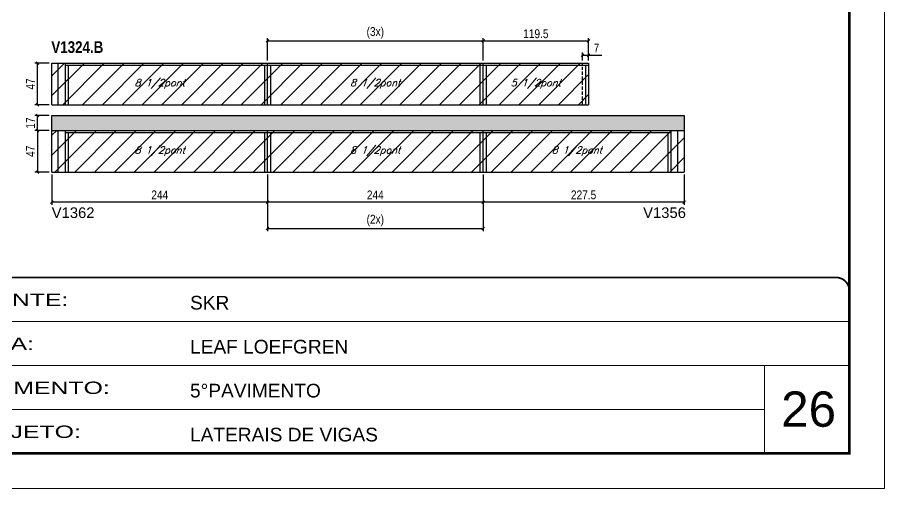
# Model space of a CAD drawing. Extents: x 3309 to 10384, y -2522 to 14608.
# Drawn here: x 5411 to 6393, y 6666 to 7200 of the extents above; entities that cross this region are included whole.
import ezdxf

# ---------------------------------------------------------------- set-up
doc = ezdxf.new("R2010")
doc.units = 0
for name, pattern in [('CONTINUO', [0]), ('DASHED', [0.75, 0.5, -0.25]), ('HIDDEN', [0.375, 0.25, -0.125])]:
    doc.linetypes.add(name, pattern=pattern)
for name, color, linetype in [('5', 5, 'Continuous'), ('COTA', 241, 'Continuous'), ('NOMENCLATURA', 7, 'Continuous'), ('Painéis', 200, 'Continuous'), ('SARR_2.2x7', 40, 'Continuous'), ('SARR_3.5x7', 81, 'Continuous'), ('texto', 7, 'Continuous')]:
    doc.layers.add(name, color=color, linetype=linetype)
for name, color, linetype, lineweight in [('CARIMBO', 255, 'Continuous', 9), ('Folhas', 255, 'Continuous', 9), ('Hachura', 251, 'Continuous', 9), ('SARRAFO DE PRESSAO', 251, 'DASHED', 9)]:
    doc.layers.add(name, color=color, linetype=linetype, lineweight=lineweight)
doc.styles.add('ARIAL', font='arial.ttf')
doc.styles.add('COTA TECNICA', font='techl___.ttf', dxfattribs={"height": 10})
doc.styles.add('Romans', font='romans.shx')
doc.styles.get("Standard").update_dxf_attribs({"font": 'arial.ttf'})
doc.styles.add('TECNICA', font='techb___.ttf', dxfattribs={"height": 10})
doc.styles.add('Tecnologia', font='')
doc.styles.get('Tecnologia').set_extended_font_data('Forgotten Futurist')
doc.dimstyles.new('PAINEL', dxfattribs={"dimtxt": 10, "dimasz": 3, "dimexe": 3, "dimexo": 3, "dimgap": 3, "dimtad": 1, "dimdec": 1, "dimzin": 12, "dimdsep": 46, "dimtxsty": 'COTA TECNICA', "dimblk1": 'OBLIQUE', "dimblk2": 'OBLIQUE', "dimsah": 1, "dimcen": 0.9, "dimclrd": 4, "dimclre": 4, "dimclrt": 240, "dimadec": 1, "dimazin": 3, "dimtfac": 1, "dimtdec": 1, "dimtmove": 0, "dimatfit": 3, "dimfxl": 1, "dimtolj": 1, "dimtzin": 12, "dimarcsym": 0})

# ---------------------------------------------------------------- blocks, each defined once
blk = doc.blocks.new('9999999999')
at = {"color": 30, "linetype": 'CONTINUO'}
for p, q in [((98564.56, 34379.64), (99583.98, 34379.64)), ((98564.56, 34329.83), (99487.98, 34329.83)), ((99583.98, 34329.83), (99487.98, 34329.83)), ((99487.98, 34329.83), (99487.98, 34230.21)), ((98564.56, 34280.02), (99487.98, 34280.02))]:
    blk.add_line(p, q, dxfattribs=at)
at = {"color": 30, "linetype": 'CONTINUO', "const_width": 2}
blk.add_lwpolyline([(99583.98, 34230.21), (99583.98, 34414.45, 0.414214), (99568.98, 34429.45), (98228.98, 34429.45, 0.414214), (98213.98, 34414.45), (98213.98, 34245.21, 0.414214), (98228.98, 34230.21), (99583.98, 34230.21)], format="xyb", dxfattribs=at)
at = {"layer": 'Folhas'}
blk.add_lwpolyline([(98138.98, 34190.21), (99623.98, 34190.21), (99623.98, 35240.21), (98138.98, 35240.21)], close=True, dxfattribs=at)
at = {"layer": 'Folhas', "color": 30, "const_width": 3}
blk.add_lwpolyline([(98213.98, 34230.21), (99583.98, 34230.21), (99583.98, 35200.21), (98213.98, 35200.21)], close=True, dxfattribs=at)
at = {"color": 7, "linetype": 'Continuous', "ltscale": 5, "style": 'ARIAL'}
for s, height, p in [('SKR', 15.483, (98837.68, 34393.13)), ('LEAF LOEFGREN', 15.4829, (98837.68, 34343.32)), ('5°PAVIMENTO', 15.4829, (98837.68, 34293.51)), ('LATERAIS DE VIGAS', 15.4829, (98837.68, 34243.7))]:
    blk.add_text(s, height=height, dxfattribs=at).set_placement(p)
at = {"layer": 'Folhas', "color": 7, "style": 'Tecnologia', "width": 1.5}
for s, p in [('CLIENTE:', (98573.65, 34397.17)), ('OBRA:', (98573.65, 34347.31)), ('PAVIMENTO:', (98573.65, 34297.5)), ('PROJETO:', (98573.65, 34247.69))]:
    blk.add_text(s, height=14, dxfattribs=at).set_placement(p)
blk = doc.blocks.new('_Oblique')
at = {"color": 0, "linetype": 'ByBlock', "lineweight": -2}
blk.add_line((-0.5, -0.5), (0.5, 0.5), dxfattribs=at)
blk = doc.blocks.new('*D732')
at = {"layer": 'COTA', "color": 4, "lineweight": -2, "transparency": 16777216}
for p, q in [((5938.31, 7022.12), (5938.31, 6988.07)), ((6165.81, 7022.12), (6165.81, 6988.07)), ((6165.81, 6991.07), (5938.31, 6991.07))]:
    blk.add_line(p, q, dxfattribs=at)
at = {"layer": 'Defpoints', "color": 0, "transparency": 16777216}
for p in [(5938.31, 7025.12), (6165.81, 7025.12), (5938.31, 6991.07)]:
    blk.add_point(p, dxfattribs=at)
at = {"layer": 'COTA', "color": 4, "lineweight": -2, "transparency": 16777216, "xscale": 3, "yscale": 3, "zscale": 3, "rotation": 180}
blk.add_blockref('_Oblique', (5938.31, 6991.07), dxfattribs=at)
at = {"layer": 'COTA', "color": 4, "lineweight": -2, "transparency": 16777216, "xscale": 3, "yscale": 3, "zscale": 3}
blk.add_blockref('_Oblique', (6165.81, 6991.07), dxfattribs=at)
at = {"layer": 'COTA', "color": 240, "transparency": 16777216, "insert": (6052.06, 6999.18), "char_height": 10, "attachment_point": 5, "style": 'COTA TECNICA'}
blk.add_mtext('\\A1;227.5', dxfattribs=at)
blk = doc.blocks.new('*D733')
at = {"layer": 'COTA', "color": 4, "lineweight": -2, "transparency": 16777216}
for p, q in [((5450.31, 7022.12), (5450.31, 6988.07)), ((5694.31, 7022.12), (5694.31, 6988.07)), ((5694.31, 6991.07), (5450.31, 6991.07))]:
    blk.add_line(p, q, dxfattribs=at)
at = {"layer": 'Defpoints', "color": 0, "transparency": 16777216}
for p in [(5450.31, 7025.12), (5694.31, 7025.12), (5450.31, 6991.07)]:
    blk.add_point(p, dxfattribs=at)
at = {"layer": 'COTA', "color": 4, "lineweight": -2, "transparency": 16777216, "xscale": 3, "yscale": 3, "zscale": 3, "rotation": 180}
blk.add_blockref('_Oblique', (5450.31, 6991.07), dxfattribs=at)
at = {"layer": 'COTA', "color": 4, "lineweight": -2, "transparency": 16777216, "xscale": 3, "yscale": 3, "zscale": 3}
blk.add_blockref('_Oblique', (5694.31, 6991.07), dxfattribs=at)
at = {"layer": 'COTA', "color": 240, "transparency": 16777216, "insert": (5572.31, 6999.15), "char_height": 10, "attachment_point": 5, "style": 'COTA TECNICA'}
blk.add_mtext('\\A1;244', dxfattribs=at)
blk = doc.blocks.new('*D734')
at = {"layer": 'COTA', "color": 4, "lineweight": -2, "transparency": 16777216}
for p, q in [((5694.31, 7022.12), (5694.31, 6988.07)), ((5938.31, 7022.12), (5938.31, 6988.07)), ((5938.31, 6991.07), (5694.31, 6991.07))]:
    blk.add_line(p, q, dxfattribs=at)
at = {"layer": 'Defpoints', "color": 0, "transparency": 16777216}
for p in [(5694.31, 7025.12), (5938.31, 7025.12), (5694.31, 6991.07)]:
    blk.add_point(p, dxfattribs=at)
at = {"layer": 'COTA', "color": 4, "lineweight": -2, "transparency": 16777216, "xscale": 3, "yscale": 3, "zscale": 3, "rotation": 180}
blk.add_blockref('_Oblique', (5694.31, 6991.07), dxfattribs=at)
at = {"layer": 'COTA', "color": 4, "lineweight": -2, "transparency": 16777216, "xscale": 3, "yscale": 3, "zscale": 3}
blk.add_blockref('_Oblique', (5938.31, 6991.07), dxfattribs=at)
at = {"layer": 'COTA', "color": 240, "transparency": 16777216, "insert": (5816.31, 6999.15), "char_height": 10, "attachment_point": 5, "style": 'COTA TECNICA'}
blk.add_mtext('\\A1;244', dxfattribs=at)
blk = doc.blocks.new('*D735')
at = {"layer": 'COTA', "color": 4, "lineweight": -2, "transparency": 16777216}
for p, q in [((5694.31, 7022.12), (5694.31, 6957.97)), ((5938.31, 7022.12), (5938.31, 6957.97)), ((5694.31, 6960.97), (5938.31, 6960.97))]:
    blk.add_line(p, q, dxfattribs=at)
at = {"layer": 'Defpoints', "color": 0, "transparency": 16777216}
for p in [(5694.31, 7025.12), (5938.31, 7025.12), (5938.31, 6960.97)]:
    blk.add_point(p, dxfattribs=at)
at = {"layer": 'COTA', "color": 4, "lineweight": -2, "transparency": 16777216, "xscale": 3, "yscale": 3, "zscale": 3, "rotation": 180}
blk.add_blockref('_Oblique', (5694.31, 6960.97), dxfattribs=at)
at = {"layer": 'COTA', "color": 4, "lineweight": -2, "transparency": 16777216, "xscale": 3, "yscale": 3, "zscale": 3}
blk.add_blockref('_Oblique', (5938.31, 6960.97), dxfattribs=at)
at = {"layer": 'COTA', "color": 240, "transparency": 16777216, "insert": (5816.31, 6970.19), "char_height": 10, "attachment_point": 5, "style": 'COTA TECNICA'}
blk.add_mtext('\\A1;(2x)', dxfattribs=at)
blk = doc.blocks.new('*D736')
at = {"layer": 'COTA', "color": 4, "lineweight": -2, "transparency": 16777216}
for p, q in [((5694.31, 7151.32), (5694.31, 7176.58)), ((5694.31, 7173.58), (5938.31, 7173.58)), ((5938.31, 7151.32), (5938.31, 7176.58))]:
    blk.add_line(p, q, dxfattribs=at)
at = {"layer": 'Defpoints', "color": 0, "transparency": 16777216}
for p in [(5938.31, 7173.58), (5694.31, 7148.32), (5938.31, 7148.32)]:
    blk.add_point(p, dxfattribs=at)
at = {"layer": 'COTA', "color": 4, "lineweight": -2, "transparency": 16777216, "xscale": 3, "yscale": 3, "zscale": 3, "rotation": 180}
blk.add_blockref('_Oblique', (5694.31, 7173.58), dxfattribs=at)
at = {"layer": 'COTA', "color": 4, "lineweight": -2, "transparency": 16777216, "xscale": 3, "yscale": 3, "zscale": 3}
blk.add_blockref('_Oblique', (5938.31, 7173.58), dxfattribs=at)
at = {"layer": 'COTA', "color": 240, "transparency": 16777216, "insert": (5816.31, 7182.8), "char_height": 10, "attachment_point": 5, "style": 'COTA TECNICA'}
blk.add_mtext('\\A1;(3x)', dxfattribs=at)
blk = doc.blocks.new('*D737')
at = {"layer": 'COTA', "color": 4, "lineweight": -2, "transparency": 16777216}
for p, q in [((5938.31, 7151.32), (5938.31, 7176.58)), ((5938.31, 7173.58), (6057.81, 7173.58)), ((6057.81, 7151.32), (6057.81, 7176.58))]:
    blk.add_line(p, q, dxfattribs=at)
at = {"layer": 'Defpoints', "color": 0, "transparency": 16777216}
for p in [(6057.81, 7173.58), (5938.31, 7148.32), (6057.81, 7148.32)]:
    blk.add_point(p, dxfattribs=at)
at = {"layer": 'COTA', "color": 4, "lineweight": -2, "transparency": 16777216, "xscale": 3, "yscale": 3, "zscale": 3, "rotation": 180}
blk.add_blockref('_Oblique', (5938.31, 7173.58), dxfattribs=at)
at = {"layer": 'COTA', "color": 4, "lineweight": -2, "transparency": 16777216, "xscale": 3, "yscale": 3, "zscale": 3}
blk.add_blockref('_Oblique', (6057.81, 7173.58), dxfattribs=at)
at = {"layer": 'COTA', "color": 240, "transparency": 16777216, "insert": (5998.06, 7181.72), "char_height": 10, "attachment_point": 5, "style": 'COTA TECNICA'}
blk.add_mtext('\\A1;119.5', dxfattribs=at)
blk = doc.blocks.new('*D738')
at = {"layer": 'COTA', "color": 4, "lineweight": -2, "transparency": 16777216}
for p, q in [((6050.81, 7151.32), (6050.81, 7160.53)), ((6050.81, 7157.53), (6057.81, 7157.53)), ((6057.81, 7151.32), (6057.81, 7160.53)), ((6057.81, 7157.53), (6072.54, 7157.53))]:
    blk.add_line(p, q, dxfattribs=at)
at = {"layer": 'Defpoints', "color": 0, "transparency": 16777216}
for p in [(6057.81, 7157.53), (6050.81, 7148.32), (6057.81, 7148.32)]:
    blk.add_point(p, dxfattribs=at)
at = {"layer": 'COTA', "color": 4, "lineweight": -2, "transparency": 16777216, "xscale": 3, "yscale": 3, "zscale": 3, "rotation": 180}
blk.add_blockref('_Oblique', (6050.81, 7157.53), dxfattribs=at)
at = {"layer": 'COTA', "color": 4, "lineweight": -2, "transparency": 16777216, "xscale": 3, "yscale": 3, "zscale": 3}
blk.add_blockref('_Oblique', (6057.81, 7157.53), dxfattribs=at)
at = {"layer": 'COTA', "color": 240, "transparency": 16777216, "insert": (6066.68, 7165.6), "char_height": 10, "attachment_point": 5, "style": 'COTA TECNICA'}
blk.add_mtext('\\A1;7', dxfattribs=at)
blk = doc.blocks.new('*D739')
at = {"layer": 'COTA', "color": 4, "lineweight": -2, "transparency": 16777216}
for p, q in [((5447.31, 7072.12), (5430.99, 7072.12)), ((5433.99, 7072.12), (5433.99, 7025.12)), ((5447.31, 7025.12), (5430.99, 7025.12))]:
    blk.add_line(p, q, dxfattribs=at)
at = {"layer": 'Defpoints', "color": 0, "transparency": 16777216}
for p in [(5450.31, 7072.12), (5433.99, 7025.12), (5450.31, 7025.12)]:
    blk.add_point(p, dxfattribs=at)
at = {"layer": 'COTA', "color": 4, "lineweight": -2, "transparency": 16777216, "xscale": 3, "yscale": 3, "zscale": 3}
for p, rotation in [((5433.99, 7072.12), 90), ((5433.99, 7025.12), 270)]:
    blk.add_blockref('_Oblique', p, dxfattribs=dict(at, rotation=rotation))
at = {"layer": 'COTA', "color": 240, "transparency": 16777216, "insert": (5425.91, 7048.62), "char_height": 10, "attachment_point": 5, "rotation": 90, "style": 'COTA TECNICA'}
blk.add_mtext('\\A1;47', dxfattribs=at)
blk = doc.blocks.new('*D740')
at = {"layer": 'COTA', "color": 4, "lineweight": -2, "transparency": 16777216}
for p, q in [((5447.31, 7089.12), (5430.99, 7089.12)), ((5433.99, 7072.12), (5433.99, 7089.12)), ((5447.31, 7072.12), (5430.99, 7072.12))]:
    blk.add_line(p, q, dxfattribs=at)
at = {"layer": 'Defpoints', "color": 0, "transparency": 16777216}
for p in [(5433.99, 7089.12), (5450.31, 7089.12), (5450.31, 7072.12)]:
    blk.add_point(p, dxfattribs=at)
at = {"layer": 'COTA', "color": 4, "lineweight": -2, "transparency": 16777216, "xscale": 3, "yscale": 3, "zscale": 3}
for p, rotation in [((5433.99, 7089.12), 90), ((5433.99, 7072.12), 270)]:
    blk.add_blockref('_Oblique', p, dxfattribs=dict(at, rotation=rotation))
at = {"layer": 'COTA', "color": 240, "transparency": 16777216, "insert": (5425.91, 7080.62), "char_height": 10, "attachment_point": 5, "rotation": 90, "style": 'COTA TECNICA'}
blk.add_mtext('\\A1;17', dxfattribs=at)
blk = doc.blocks.new('*D741')
at = {"layer": 'COTA', "color": 4, "lineweight": -2, "transparency": 16777216}
for p, q in [((5447.31, 7148.32), (5430.99, 7148.32)), ((5433.99, 7101.32), (5433.99, 7148.32)), ((5447.31, 7101.32), (5430.99, 7101.32))]:
    blk.add_line(p, q, dxfattribs=at)
at = {"layer": 'Defpoints', "color": 0, "transparency": 16777216}
for p in [(5433.99, 7148.32), (5450.31, 7148.32), (5450.31, 7101.32)]:
    blk.add_point(p, dxfattribs=at)
at = {"layer": 'COTA', "color": 4, "lineweight": -2, "transparency": 16777216, "xscale": 3, "yscale": 3, "zscale": 3}
for p, rotation in [((5433.99, 7148.32), 90), ((5433.99, 7101.32), 270)]:
    blk.add_blockref('_Oblique', p, dxfattribs=dict(at, rotation=rotation))
at = {"layer": 'COTA', "color": 240, "transparency": 16777216, "insert": (5425.91, 7124.82), "char_height": 10, "attachment_point": 5, "rotation": 90, "style": 'COTA TECNICA'}
blk.add_mtext('\\A1;47', dxfattribs=at)

msp = doc.modelspace()

# ---------------------------------------------------------------- hatches: boundary and pattern name
at = {"layer": 'COTA'}
h = msp.add_hatch(dxfattribs=at)
h.set_pattern_fill('AR-CONC', color=256, scale=0.03)
h.set_pattern_definition([(50, (93.032, 0), (5.46554, -0.4781726), [0.5715, -6.2865]), (355, (93.032, 0), (-1.0573026, 5.7317054), [0.4572, -5.0292175]), (100.451445, (93.4876, -0.04), (4.4082374, 5.2535326), [0.4857003, -5.3427073]), (46.1842, (93.032, 1.524), (8.132371, -1.26127), [0.85725, -9.42975]), (96.63556, (93.71, 1.419), (7.122124, 7.422784), [0.728551, -8.014068]), (351.18415, (93.032, 1.524), (7.122124, 7.422784), [0.685799, -7.543792]), (21, (93.794, 1.143), (4.5484317, -3.067956), [0.5715, -6.2865]), (326, (93.794, 1.143), (1.854061, 5.525639), [0.4572, -5.0292]), (71.451445, (94.173, 0.8873), (6.4024926, 2.457683), [0.4857003, -5.342698]), (37.5, (93.0322, 0), (0.0926581, 2.53665117), [0, -4.96824, 0, -5.1054, 0, -5.04825]), (7.5, (93.0322, 0), (2.0045899, 3.00541724), [0, -2.91084, 0, -4.85394, 0, -1.92405]), (327.5, (91.333, 0), (4.06771786, -0.1718623), [0, -1.905, 0, -5.9436, 0, -7.8867]), (317.5, (90.571, 0), (4.4438754, 0.7627947), [0, -2.4765, 0, -3.94716, 0, -5.6007])])
h.paths.add_polyline_path([(5450.31, 7089.12), (5450.31, 7072.12), (6165.81, 7072.12), (6165.81, 7089.12)])
at = {"layer": 'Hachura', "linetype": 'ByBlock'}
h = msp.add_hatch(dxfattribs=at)
h.set_pattern_fill('ANSI31', color=256, scale=5)
h.paths.add_polyline_path([(5694.31, 7148.32), (5450.31, 7148.32), (5450.31, 7101.32), (5694.31, 7101.32)])
h.paths.add_polyline_path([(5938.31, 7148.32), (5694.31, 7148.32), (5694.31, 7101.32), (5938.31, 7101.32)])
h.paths.add_polyline_path([(6057.81, 7148.32), (5938.31, 7148.32), (5938.31, 7101.32), (6057.81, 7101.32)])
h.paths.add_polyline_path([(6165.81, 7072.12), (5938.31, 7072.12), (5938.31, 7025.12), (6165.81, 7025.12)])
h.paths.add_polyline_path([(5938.31, 7072.12), (5694.31, 7072.12), (5694.31, 7025.12), (5938.31, 7025.12)])
h.paths.add_polyline_path([(5694.31, 7072.12), (5450.31, 7072.12), (5450.31, 7025.12), (5694.31, 7025.12)])

# ---------------------------------------------------------------- linework, layer by layer
at = {"layer": 'COTA'}
for p, q in [((5450.31, 7072.12), (5450.31, 7089.12)), ((5450.31, 7089.12), (6165.81, 7089.12)), ((6165.81, 7089.12), (6165.81, 7072.12))]:
    msp.add_line(p, q, dxfattribs=at)
at = {"layer": 'Painéis', "linetype": 'ByBlock'}
for p, q in [((5450.31, 7148.32), (6057.81, 7148.32)), ((5450.31, 7101.32), (5450.31, 7148.32)), ((5694.31, 7101.32), (5694.31, 7148.32)), ((5938.31, 7101.32), (5938.31, 7148.32)), ((6057.81, 7148.32), (6057.81, 7101.32)), ((5450.31, 7101.32), (6057.81, 7101.32)), ((5450.31, 7025.12), (5450.31, 7072.12)), ((5450.31, 7072.12), (6165.81, 7072.12)), ((5694.31, 7025.12), (5694.31, 7072.12)), ((5938.31, 7025.12), (5938.31, 7072.12)), ((6165.81, 7072.12), (6165.81, 7025.12)), ((5450.31, 7025.12), (6165.81, 7025.12))]:
    msp.add_line(p, q, dxfattribs=at)
at = {"layer": 'SARR_2.2x7', "linetype": 'Continuous'}
for p, q in [((5457.31, 7101.32), (5457.31, 7148.32)), ((5465.31, 7146.12), (5694.31, 7146.12)), ((5694.31, 7146.12), (5938.31, 7146.12)), ((5938.31, 7146.12), (6057.81, 7146.12)), ((5457.31, 7025.12), (5457.31, 7072.12)), ((5465.31, 7069.92), (5694.31, 7069.92)), ((5694.31, 7069.92), (5938.31, 7069.92)), ((5938.31, 7069.92), (6150.81, 7069.92)), ((6158.81, 7025.12), (6158.81, 7072.12))]:
    msp.add_line(p, q, dxfattribs=at)
at = {"layer": 'SARR_2.2x7', "linetype": 'HIDDEN', "ltscale": 15}
msp.add_line((6050.81, 7101.32), (6050.81, 7148.32), dxfattribs=at)
at = {"layer": 'SARR_3.5x7'}
for p, q in [((5465.31, 7148.32), (5465.31, 7101.32)), ((5468.81, 7146.12), (5468.81, 7101.32)), ((5690.81, 7146.12), (5690.81, 7101.32)), ((5697.81, 7146.12), (5697.81, 7101.32)), ((5934.81, 7146.12), (5934.81, 7101.32)), ((5941.81, 7146.12), (5941.81, 7101.32)), ((6054.31, 7146.12), (6054.31, 7101.32)), ((5465.31, 7072.12), (5465.31, 7025.12)), ((5468.81, 7069.92), (5468.81, 7025.12)), ((5690.81, 7069.92), (5690.81, 7025.12)), ((5697.81, 7069.92), (5697.81, 7025.12)), ((5934.81, 7069.92), (5934.81, 7025.12)), ((5941.81, 7069.92), (5941.81, 7025.12)), ((6147.31, 7069.92), (6147.31, 7025.12)), ((6150.81, 7072.12), (6150.81, 7025.12))]:
    msp.add_line(p, q, dxfattribs=at)

# ---------------------------------------------------------------- block references
at = {"layer": 'SARRAFO DE PRESSAO', "color": 6, "linetype": 'ByBlock'}
msp.add_blockref('9999999999', (-93231.11, -27523.8), dxfattribs=at)

# ---------------------------------------------------------------- texts
at = {"layer": '5', "linetype": 'Continuous'}
for s, p in [('V1362', (5450.01, 6973.06)), ('V1356', (6119.47, 6973.06))]:
    msp.add_text(s, height=12, rotation=359.99996, dxfattribs=at).set_placement(p)
at = {"layer": 'CARIMBO', "style": 'ARIAL'}
msp.add_text('26', height=40, dxfattribs=at).set_placement((6275.73, 6736.55))
at = {"layer": 'NOMENCLATURA', "style": 'TECNICA'}
msp.add_text('V1324.B', height=13.2, dxfattribs=at).set_placement((5449.59, 7160))
at = {"layer": 'texto', "color": 2, "char_height": 8, "attachment_point": 5, "style": 'Romans'}
for s, insert in [('{\\Q19;\\C256;8 1/2pont}', (5572.31, 7124.89)), ('{\\Q19;\\C256;8 1/2pont}', (5816.31, 7124.89)), ('{\\Q19;\\C256;5 1/2pont}', (5998.06, 7124.89)), ('{\\Q19;\\C256;8 1/2pont}', (5572.31, 7048.69)), ('{\\Q19;\\C256;8 1/2pont}', (5816.31, 7048.69)), ('{\\Q19;\\C256;8 1/2pont}', (6044.56, 7048.69))]:
    msp.add_mtext(s, dxfattribs=dict(at, insert=insert))

# ---------------------------------------------------------------- dimensions: what is measured, and where the dimension line sits
at = {"layer": 'COTA'}
for base, p1, p2, text, picture, middle in [((5938.31, 7173.58), (5694.31, 7148.32), (5938.31, 7148.32), '(3x)', '*D736', (5816.31, 7182.8)), ((5938.31, 6960.97), (5694.31, 7025.12), (5938.31, 7025.12), '(2x)', '*D735', (5816.31, 6970.19))]:
    dim = msp.add_linear_dim(base=base, p1=p1, p2=p2, text=text, dimstyle='PAINEL', dxfattribs=at)
    dim.commit()
    dim.dimension.update_dxf_attribs({"geometry": picture, "text_midpoint": middle})
for base, p1, picture, middle in [((6057.81, 7173.58), (5938.31, 7148.32), '*D737', (5998.06, 7181.72)), ((6057.81, 7157.53), (6050.81, 7148.32), '*D738', (6066.68, 7165.6))]:
    dim = msp.add_linear_dim(base=base, p1=p1, p2=(6057.81, 7148.32), dimstyle='PAINEL', dxfattribs=at)
    dim.commit()
    dim.dimension.update_dxf_attribs({"geometry": picture, "text_midpoint": middle})
for base, p1, p2, angle, picture, middle in [((5433.99, 7148.32), (5450.31, 7101.32), (5450.31, 7148.32), 90, '*D741', (5425.91, 7124.82)), ((5433.99, 7089.12), (5450.31, 7072.12), (5450.31, 7089.12), 90, '*D740', (5425.91, 7080.62)), ((5433.99, 7025.12), (5450.31, 7072.12), (5450.31, 7025.12), 90, '*D739', (5425.91, 7048.62)), ((5694.31, 6991.07), (5938.31, 7025.12), (5694.31, 7025.12), 180, '*D734', (5816.31, 6999.15)), ((5938.31, 6991.07), (6165.81, 7025.12), (5938.31, 7025.12), 180, '*D732', (6052.06, 6999.18))]:
    dim = msp.add_linear_dim(base=base, p1=p1, p2=p2, angle=angle, dimstyle='PAINEL', dxfattribs=at)
    dim.commit()
    dim.dimension.update_dxf_attribs({"geometry": picture, "text_midpoint": middle})
dim = msp.add_linear_dim(base=(5450.31, 6991.07), p1=(5694.31, 7025.12), p2=(5450.31, 7025.12), angle=180, dimstyle='PAINEL', override={"dimtmove": 1}, dxfattribs=at)
dim.commit()
dim.dimension.update_dxf_attribs({"geometry": '*D733', "text_midpoint": (5572.31, 6999.15)})

doc.saveas('drawing.dxf')
